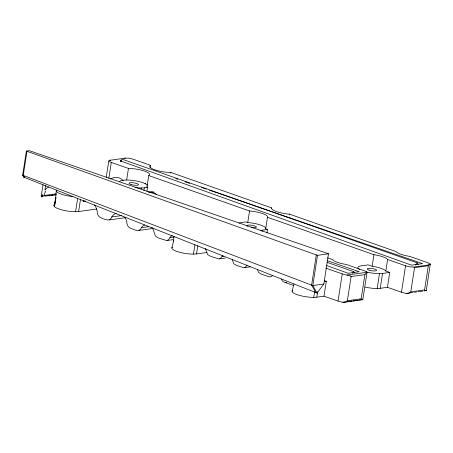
<?xml version="1.0" encoding="UTF-8"?>
<svg xmlns="http://www.w3.org/2000/svg" width="453" height="453" viewBox="0 0 453 453"><rect width="100%" height="100%" fill="white"/><g stroke="black" fill="none" stroke-linecap="round" stroke-linejoin="round"><path stroke-width="0.68" d="M56.263 190.639L55.617 199.224L54.462 206.664L55.929 197.819M173.912 236.347L173.516 241.63L173.726 240.588M430.293 264.037L430.174 264.524L429.11 264.897L413.912 267.021L410.407 266.953L406.115 265.979L387.604 259.484A14.253 3.375 8.8 0 0 373.968 254.688L267.463 217.276A14.253 3.375 8.8 0 0 249.535 210.973L148.731 175.56A14.253 3.375 8.8 0 0 144.683 171.149A14.253 3.375 8.8 0 0 128.442 168.437L111.296 162.412C110.141 162.316 107.31 160.622 109.915 160.283L125.368 158.125L128.748 158.193L132.893 159.133L150.583 165.345A14.253 3.375 8.8 0 0 154.632 169.756A14.253 3.375 8.8 0 0 170.872 172.468L271.675 207.882A14.253 3.375 8.8 0 0 289.603 214.184L396.103 251.596A14.253 3.375 8.8 0 0 409.744 256.392L428.221 262.887L430.293 264.037L426.245 290.769M362.813 299.626L367.032 272.406L365.231 274.173M26.382 151.076L22.65 175.192L23.766 177.174L317.038 293.074L323.838 284.02L328.516 253.799L29.286 150.673L26.382 151.076L317.485 255.345L328.516 253.799M26.976 151.285L23.245 175.402L24.36 177.383L24.694 176.936M42.995 184.762L41.195 196.177M45.708 185.175L44.955 190.067A14.955 11.416 82 0 1 48.618 187.061M75.583 211.71L77.599 198.691M54.524 204.79A14.253 3.375 8.8 0 0 61.229 209.722A14.253 3.375 8.8 0 0 78.629 211.528L80.509 199.348M85.345 201.387L83.267 201.676L83.482 200.305M106.172 177.542L108.782 161.115M108.816 178.42L111.296 162.412M121.58 160.73L120.419 160.894L120.317 161.557L122.1 159.173L417.264 262.87L418.244 264.603M120.906 161.766L121.008 161.104L120.419 160.894M147.485 185.192A14.253 3.375 8.8 0 0 126.653 180L128.442 168.437M141.177 188.901L141.319 187.972M143.946 190.492L144.36 187.785L147.548 187.344L146.914 191.449M147.548 187.344L146.942 187.129L148.731 175.56M150.249 167.514L150.583 165.345M170.758 173.193L170.872 172.468M193.482 254.122L194.92 244.818M172.423 247.196A14.253 3.375 8.8 0 0 179.128 252.128A14.253 3.375 8.8 0 0 196.523 253.935L197.78 245.815M266.93 232.882L267.463 229.467L265.673 228.839A14.253 3.375 8.8 0 0 247.746 222.542L249.535 210.973M262.055 231.545L262.259 230.192L267.463 229.467M265.673 228.839L267.463 217.276M271.562 208.607L271.675 207.882M289.49 214.903L289.603 214.184M316.296 254.926L311.619 285.141L315.854 292.655L316.279 292.089M317.485 255.345L312.808 285.56L317.038 293.074M313.753 297.361L314.62 291.783M292.411 290.667A14.253 3.375 8.8 0 0 299.909 295.515A14.253 3.375 8.8 0 0 316.8 297.179L317.638 291.766M316.8 297.179L324.008 296.171L326.313 281.29L324.348 280.6M347.026 301.166L345.124 302.174L342.847 302.259A4.672 1.104 8.8 0 1 341.975 302.134L338.029 301.098L342.242 273.889L325.622 268.051M365.152 287.1A14.253 3.375 8.8 0 0 380.231 288.318L387.44 287.315L389.744 272.429L385.814 271.047A14.253 3.375 8.8 0 0 372.173 266.256L373.968 254.688M377.185 288.504L379.489 273.623M380.231 288.318L382.53 273.436L389.744 272.429M385.814 271.047L387.604 259.484M410.458 292.31L408.555 293.312L406.279 293.397A4.672 1.104 8.8 0 1 405.407 293.272L401.46 292.236L405.554 265.786M42.803 194.382L42.361 196.132M41.2 196.166L41.506 195.724M53.958 205.526L55.883 197.785M171.857 247.933L173.782 240.192M292.128 291.177L293.889 284.076M116.245 213.306A10.991 8.392 82 0 0 111.761 216.959C110.475 221.76 105 219.733 101.965 218.165C98.828 217.593 97.163 214.592 97.208 211.591A12.565 9.592 82 0 0 94.422 204.801M144.722 224.96A9.417 7.186 82 0 0 141.421 227.683C139.949 232.378 134.513 229.937 131.54 228.55C128.522 227.995 126.857 225.158 126.823 222.253A10.991 8.392 82 0 0 124.785 217.157M172.276 235.401A9.417 7.186 82 0 0 169.915 237.695L168.51 239.762L166.664 240.566L158.714 238.097L155.458 236.211L154.065 232.129A9.417 7.186 82 0 0 151.902 227.485M222.689 255.713A7.843 5.985 82 0 0 222.117 256.398L220.401 258.527L218.929 258.969L210.787 256.392L207.672 254.637L206.234 250.815A7.843 5.985 82 0 0 205.322 248.533M247.049 265.158L245.333 267.287L243.861 267.729L236.908 265.571L233.793 263.816L232.349 259.994A7.843 5.985 82 0 0 232.208 259.49M272.831 275.107L271.426 276.619L269.637 276.93L260.985 274.02L258.442 272.208L257.417 269.303M23.766 177.174L24.213 176.579M352.559 273.425L353.833 271.732L327.123 262.344M415.565 265.135L417.264 262.87M426.148 290.871L424.784 290.305M42.452 195.736L56.093 193.833M41.2 196.308L41.206 196.319A4.615 1.093 8.8 0 0 41.455 196.636L43.488 196.347M44.847 196.16L49.598 195.498M50.957 195.305L52.99 195.022M54.349 194.835L55.702 194.643M49.083 195.815L56.359 194.796M149.467 192.429L153.618 191.851M78.629 211.528L96.704 209.003M111.761 216.959L121.444 215.611M109.292 219.926L125.204 217.706M141.421 227.683L148.341 226.715M138.969 230.418L152.808 228.488M169.915 237.695L174.065 237.117M167.463 240.43L173.001 239.66M196.528 253.935L206.908 252.485M222.117 256.398L223.499 256.205M219.699 258.861L225.237 258.091M244.631 267.621L250.169 266.851M281.375 279.003L282.162 280.673L283.431 281.777L285.373 282.598L286.755 282.406M342.242 273.889L346.188 274.926A4.672 1.104 8.8 0 0 347.06 275.05L367.032 272.264A4.672 1.104 8.8 0 0 366.896 272.032L364.682 270.905L346.432 264.495A14.253 3.375 8.8 0 1 332.791 259.699L327.462 257.831M324.393 281.556L326.313 281.29M323.838 284.02L312.808 285.56L311.619 285.141L22.65 175.192L23.375 175.096M342.847 302.259L344.914 301.97M346.296 301.777L348.357 301.488M349.739 301.296L351.805 301.007M353.181 300.815L355.248 300.526M356.624 300.333L358 300.141M359.376 299.948L362.825 299.467A4.672 1.104 8.8 0 0 362.683 299.24L362.598 299.156M406.279 293.397L413.17 292.44M414.546 292.247L416.613 291.959M417.989 291.766L422.808 291.092M424.189 290.9L426.256 290.611A4.672 1.104 8.8 0 0 426.114 290.379L426.03 290.299M344.189 302.315L362.717 299.727L361.369 299.184M347.06 275.05L349.467 275.458L350.894 276.188M41.761 196.806L41.478 196.653M175.702 178.544L177.695 179.229M185 181.749L189.643 183.346M201.596 187.468L206.245 189.071M209.563 190.215L216.868 192.729M217.531 192.961L422.547 263.618L411.517 265.158L121.008 161.104M327.502 260.781L359.235 271.721L348.204 273.261L326.353 265.441M126.653 180L122.865 180.232A14.253 3.375 8.8 0 0 119.694 181.783M247.746 222.542L245.956 221.913L240.758 222.638A14.253 3.375 8.8 0 0 238.974 223.063M372.173 266.256L368.244 264.875L361.035 265.883A14.253 3.375 8.8 0 0 359.535 269.444M387.44 287.315L401.46 292.236M285.373 282.598L293.94 285.605M324.008 296.171L338.029 301.098M145.017 183.567L145.685 183.895M414.285 267.287L414.325 267.327A2.446 1.597 -57.4 0 1 414.45 267.429M110.221 160.532L110.249 160.56A2.446 1.353 -77.3 0 1 110.385 160.628M353.833 271.732L354.484 272.887M147.457 186.806A14.253 3.375 8.8 0 1 146.942 187.129M144.36 187.785A14.253 3.375 8.8 0 1 135.005 187.565M262.259 230.192A14.253 3.375 8.8 0 1 260.215 230.356M382.53 273.436A14.253 3.375 8.8 0 1 366.109 271.891M148.284 192.123A12.565 9.592 82 0 1 156.744 194.648M110.719 178.98A14.955 11.416 82 0 1 123.25 180.594M247.485 226.324A4.802 1.138 8.8 0 1 250.339 225.096A4.802 1.138 8.8 0 1 256.409 226.993A4.802 1.138 8.8 0 1 251.087 227.451M428.481 265.39A2.446 1.268 -67.3 0 1 428.634 265.231M428.855 264.456A4.972 1.92 -60.6 0 1 429.268 264.184M424.806 290.254A2.446 1.291 -82.4 0 1 424.71 290.124M410.582 292.094A2.446 1.653 -74.5 0 1 410.435 292.247M109.926 160.028A4.977 2.441 -88.4 0 1 110.266 160.102M124.796 158.307A4.977 4.179 68.6 0 1 125.311 158.001M413.815 267.213A4.972 3.137 -32.2 0 1 414.189 267.383M124.66 158.618A2.446 1.778 -79.4 0 1 124.83 158.454M83.267 201.676A12.565 9.592 82 0 1 85.26 200.866M44.23 195.209A14.813 10.011 84.6 0 1 45.759 191.036M72.973 196.585A14.253 3.375 8.8 0 1 56.546 190.135M365.05 274.246A2.446 1.268 -67.3 0 1 365.203 274.093M361.375 299.11A2.446 1.291 -82.4 0 1 361.279 298.986M350.905 276.177A2.446 1.597 -57.4 0 1 351.018 276.285M347.151 300.956A2.446 1.653 -74.5 0 1 347.004 301.109M42.423 196.172A1.285 0.753 88.8 0 1 41.789 196.981M351.109 276.551L347.366 300.73L361.149 298.804L364.892 274.626L351.109 276.551M414.54 267.689L410.797 291.874L424.58 289.948L428.323 265.764L414.54 267.689M369.082 270.135A4.802 1.138 8.8 0 0 376.658 270.469A4.802 1.138 8.8 0 0 370.101 268.306A4.802 1.138 8.8 0 0 369.082 270.135M131.013 184.518A4.802 1.138 8.8 0 0 138.505 184.79A4.802 1.138 8.8 0 0 131.817 182.655A4.802 1.138 8.8 0 0 131.013 184.518"/></g></svg>
